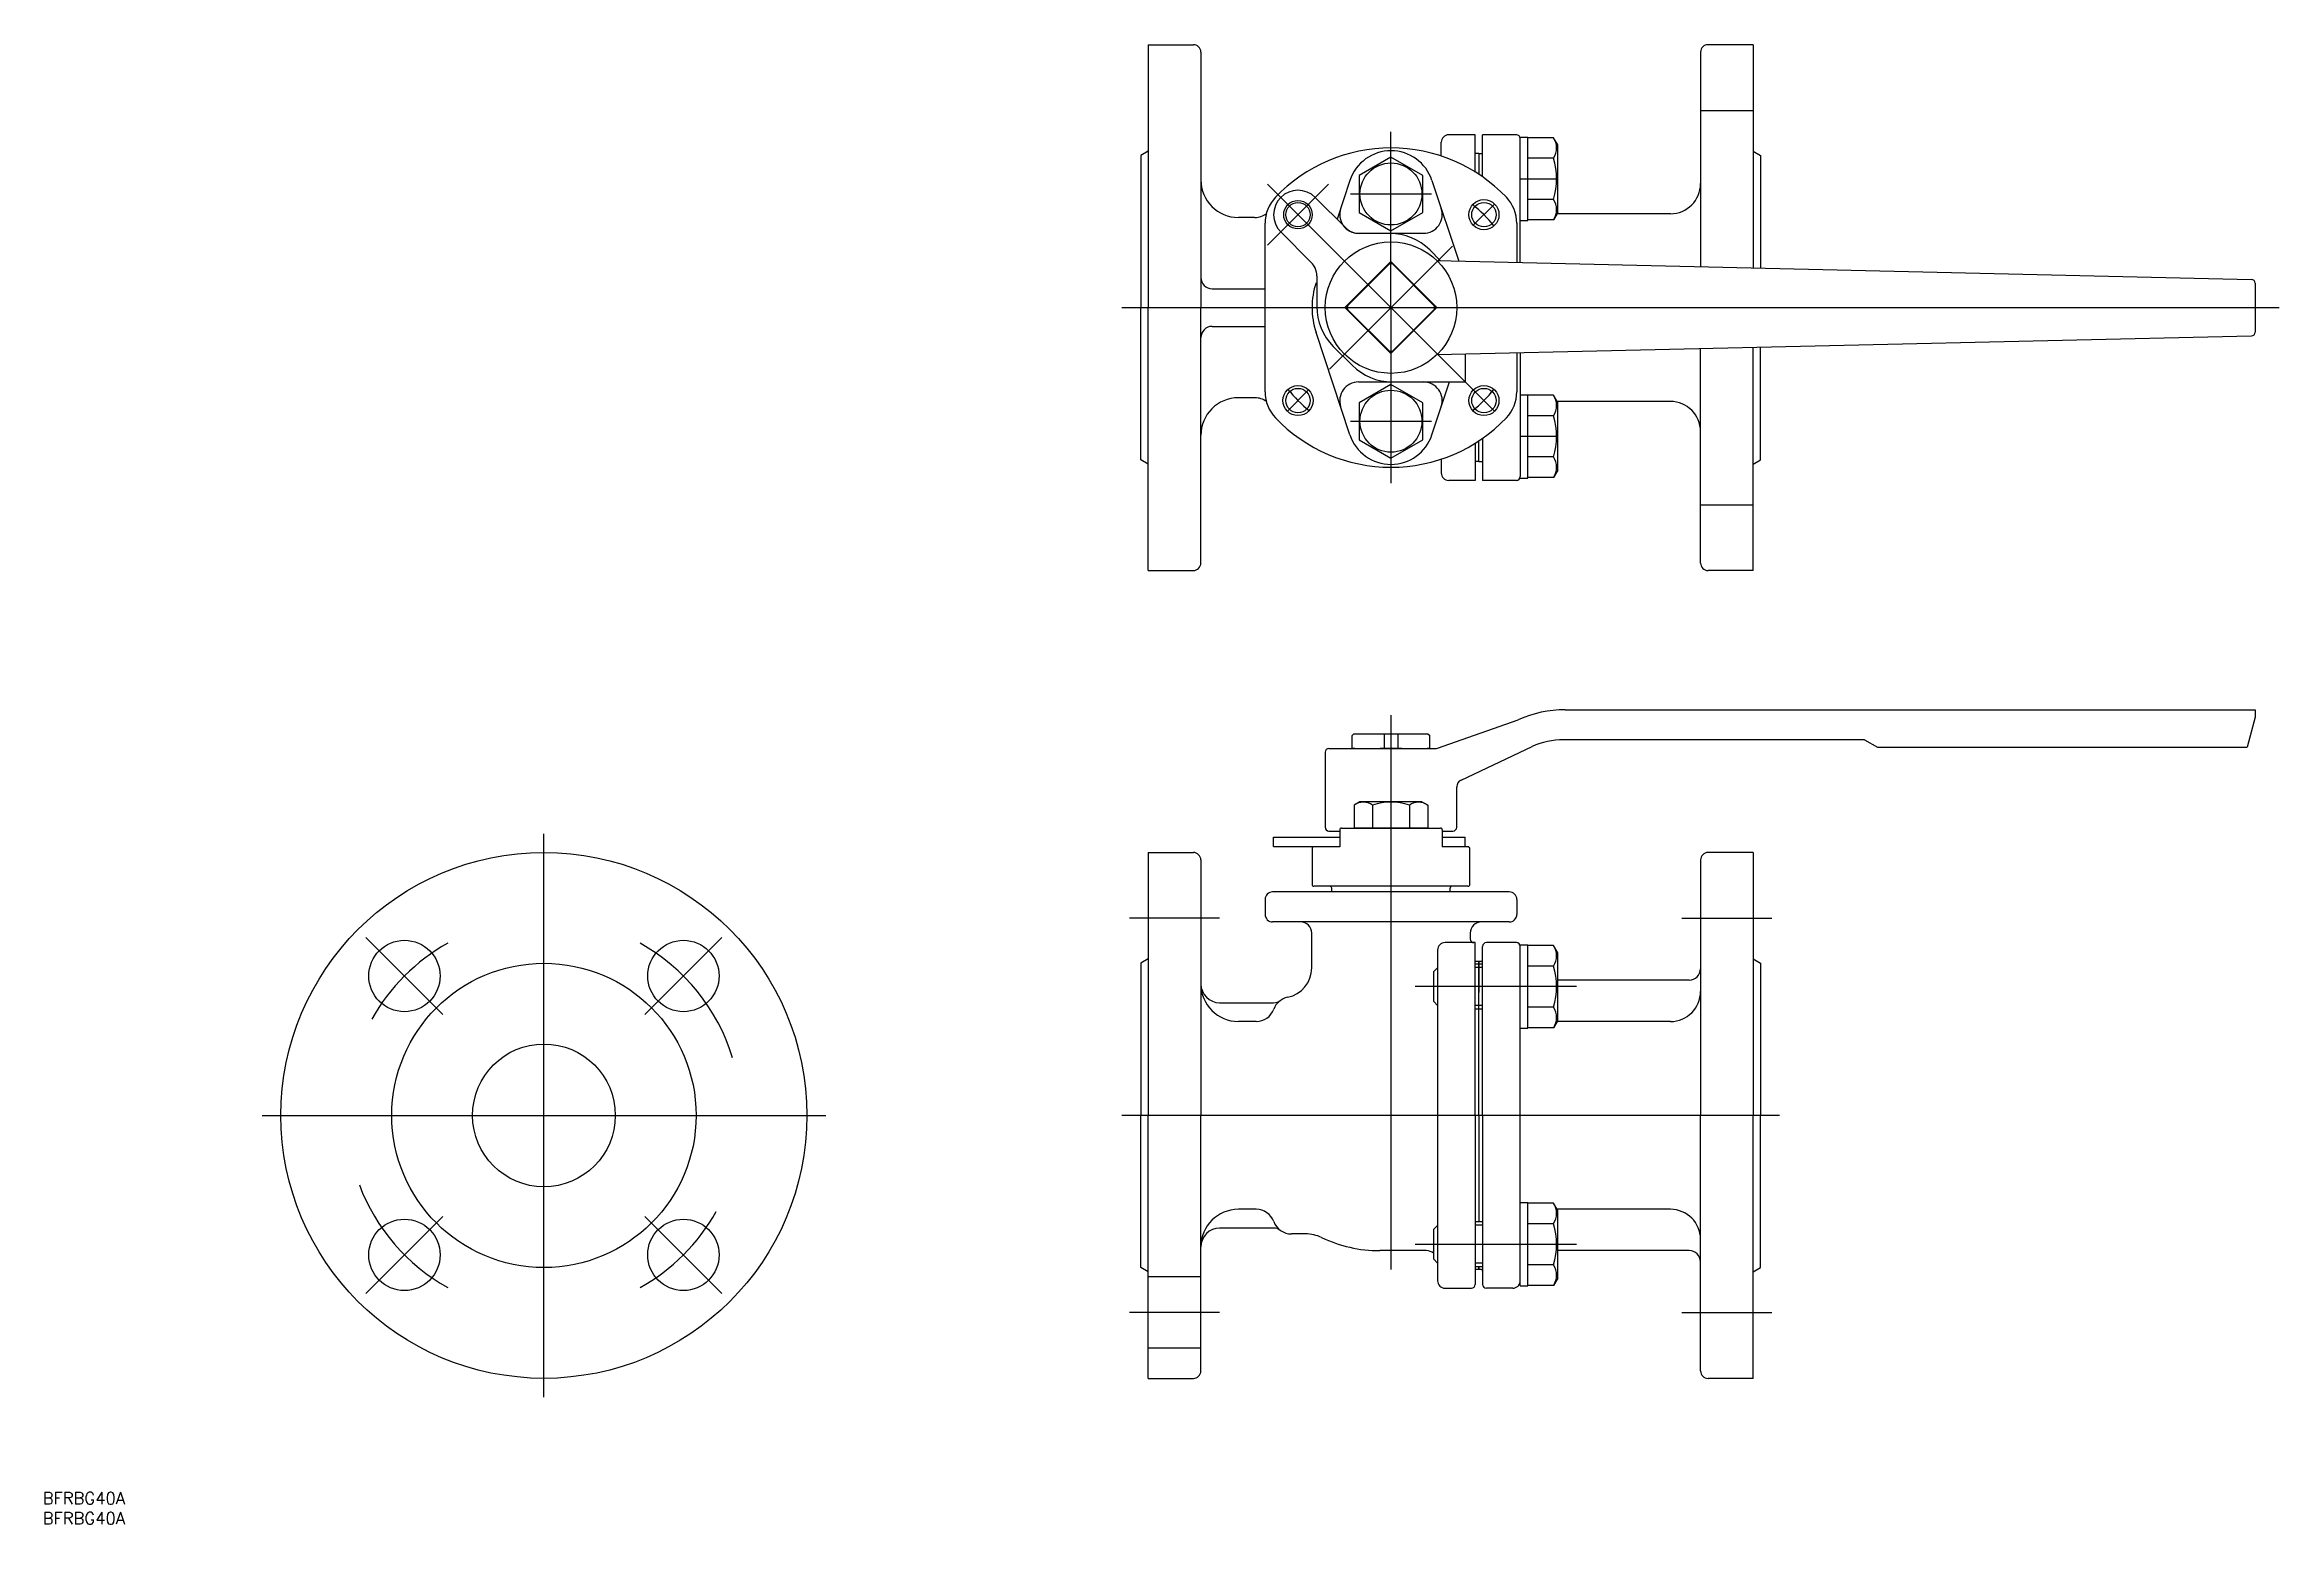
# Model space of a CAD drawing. Extents: x 19 to 614, y 123 to 517.
import ezdxf

# ---------------------------------------------------------------- set-up
doc = ezdxf.new("R2010")
doc.units = 0
doc.linetypes.add('CENTER', pattern=[17.5, 13, -1.5, 1.5, -1.5])
doc.layers.get('0').update_dxf_attribs({"linetype": 'CONTINUOUS'})
doc.layers.add('CENTER', color=1, linetype='CENTER')
doc.styles.get("Standard").update_dxf_attribs({"font": 'txt.shx', "bigfont": '@extfont2.shx'})

msp = doc.modelspace()

# ---------------------------------------------------------------- linework, layer by layer
at = {"color": 7, "linetype": 'CONTINUOUS'}
for p, q in [((312.54, 517.36), (324.54, 517.36)), ((312.54, 517.36), (312.54, 447.36)), ((326.54, 515.36), (326.54, 447.36)), ((459.54, 515.36), (459.54, 458.25)), ((473.54, 517.36), (461.54, 517.36)), ((473.54, 517.36), (473.54, 457.92)), ((312.54, 489.01), (310.54, 487.86)), ((310.54, 487.86), (310.54, 447.36)), ((390.54, 487.65), (390.54, 491.36)), ((399.54, 493.36), (392.54, 493.36)), ((399.54, 483.41), (399.54, 493.36)), ((400.54, 488.36), (399.54, 488.36)), ((400.54, 488.36), (400.54, 482.77)), ((400.54, 488.36), (400.54, 482.77)), ((400.54, 488.36), (401.54, 488.36)), ((410.54, 493.36), (401.54, 493.36)), ((401.54, 482.15), (401.54, 493.36)), ((411.54, 492.75), (413.54, 492.75)), ((411.54, 459.35), (411.54, 492.36)), ((413.54, 470.55), (413.54, 492.75)), ((420.41, 492.6), (413.54, 492.6)), ((413.54, 470.7), (413.54, 492.6)), ((421.54, 490.65), (420.41, 492.6)), ((421.54, 472.65), (421.54, 490.65)), ((473.54, 489.01), (475.54, 487.86)), ((475.54, 487.86), (475.54, 457.88)), ((420.41, 487.13), (413.54, 487.13)), ((356.98, 476.7), (365.11, 468.57)), ((366.22, 481.22), (362.8, 470.88)), ((388.05, 481.22), (395.16, 459.72)), ((411.54, 481.65), (421.54, 481.65)), ((420.41, 476.18), (413.54, 476.18)), ((340.84, 471.36), (336.54, 471.36)), ((349.56, 474.93), (355.22, 469.28)), ((411.54, 470.55), (413.54, 470.55)), ((420.41, 470.7), (413.54, 470.7)), ((421.54, 472.65), (420.41, 470.7)), ((451.54, 472.36), (421.37, 472.36)), ((343.64, 424.91), (343.64, 469.81)), ((347.79, 467.51), (355.92, 459.38)), ((368.49, 467.16), (385.79, 467.16)), ((376.84, 467.11), (368.65, 467.11)), ((410.64, 469.81), (410.64, 459.37)), ((376.57, 458.81), (365.68, 447.92)), ((388.59, 447.92), (377.7, 458.81)), ((387.45, 462.71), (390.33, 459.83)), ((389.38, 459.86), (606.16, 454.88)), ((329.54, 452.36), (343.64, 452.36)), ((357.39, 455.84), (357.39, 447.65)), ((607.14, 453.88), (607.14, 440.83)), ((310.54, 406.86), (310.54, 447.36)), ((312.54, 377.36), (312.54, 447.36)), ((326.54, 379.36), (326.54, 447.36)), ((376.57, 435.9), (365.68, 446.79)), ((377.7, 435.9), (388.59, 446.79)), ((329.54, 442.36), (343.64, 442.36)), ((366.22, 413.49), (357.2, 440.76)), ((361.78, 437.04), (366.83, 432)), ((389.38, 434.86), (606.16, 439.83)), ((396.89, 435.03), (396.89, 427.61)), ((410.64, 435.34), (410.64, 424.91)), ((411.54, 435.36), (411.54, 402.36)), ((459.54, 379.36), (459.54, 436.47)), ((473.54, 377.36), (473.54, 436.79)), ((475.54, 406.86), (475.54, 436.83)), ((340.84, 423.36), (336.54, 423.36)), ((368.49, 427.56), (385.79, 427.56)), ((377.43, 427.61), (396.89, 427.61)), ((388.05, 413.49), (392.72, 427.61)), ((411.54, 424.16), (413.54, 424.16)), ((413.54, 401.96), (413.54, 424.16)), ((420.41, 424.01), (413.54, 424.01)), ((413.54, 402.11), (413.54, 424.01)), ((421.54, 422.06), (420.41, 424.01)), ((451.54, 422.36), (421.37, 422.36)), ((420.41, 418.54), (413.54, 418.54)), ((421.54, 404.06), (421.54, 422.06)), ((399.54, 411.3), (399.54, 401.36)), ((400.54, 406.36), (400.54, 411.94)), ((400.54, 406.36), (400.54, 411.94)), ((401.54, 412.56), (401.54, 401.36)), ((421.54, 413.06), (411.54, 413.06)), ((312.54, 405.7), (310.54, 406.86)), ((390.54, 407.06), (390.54, 403.36)), ((400.54, 406.36), (399.54, 406.36)), ((400.54, 406.36), (401.54, 406.36)), ((420.41, 407.59), (413.54, 407.59)), ((473.54, 405.7), (475.54, 406.86)), ((399.54, 401.36), (392.54, 401.36)), ((410.54, 401.36), (401.54, 401.36)), ((411.54, 401.96), (413.54, 401.96)), ((420.41, 402.11), (413.54, 402.11)), ((421.54, 404.06), (420.41, 402.11)), ((312.54, 377.36), (324.54, 377.36)), ((473.54, 377.36), (461.54, 377.36)), ((423.48, 340.3), (607.14, 340.3)), ((607.14, 340.3), (607.14, 338.3)), ((367.29, 333.9), (366.79, 333.4)), ((366.79, 330.1), (366.79, 333.4)), ((367.29, 333.9), (386.99, 333.9)), ((375.3, 333.9), (375.3, 330.1)), ((378.97, 333.9), (378.97, 330.1)), ((386.99, 333.9), (387.49, 333.4)), ((387.49, 330.1), (387.49, 333.4)), ((389.56, 330.1), (411.04, 337.6)), ((607.14, 338.3), (604.99, 330.3)), ((359.64, 329), (359.64, 309)), ((360.64, 330), (377.14, 330)), ((366.79, 330.1), (367.54, 330.1)), ((367.54, 330.1), (367.54, 330)), ((374.28, 330.1), (374.28, 330)), ((374.28, 330.1), (379.99, 330.1)), ((377.14, 330), (388.92, 330)), ((379.99, 330.1), (379.99, 330)), ((386.74, 330.1), (386.74, 330)), ((386.74, 330.1), (387.49, 330.1)), ((395.81, 321.56), (414.75, 330.5)), ((503.14, 332.3), (423.04, 332.3)), ((503.14, 332.3), (506.6, 330.3)), ((506.6, 330.3), (604.99, 330.3)), ((368.89, 315.8), (367.34, 314.9)), ((385.39, 315.8), (368.89, 315.8)), ((385.39, 315.8), (386.94, 314.9)), ((394.64, 309), (394.64, 319.74)), ((367.34, 314.9), (367.34, 308.8)), ((372.24, 314.9), (372.24, 308.8)), ((382.04, 314.9), (382.04, 308.8)), ((386.94, 314.9), (386.94, 308.8)), ((345.89, 303.9), (345.89, 306.4)), ((345.89, 306.4), (363.49, 306.4)), ((345.89, 303.9), (363.49, 303.9)), ((363.49, 303.8), (356.64, 303.8)), ((360.64, 308), (363.49, 308)), ((360.64, 306.4), (363.49, 306.4)), ((363.49, 308.3), (363.49, 303.8)), ((363.99, 308.8), (390.29, 308.8)), ((386.94, 308.8), (367.34, 308.8)), ((390.79, 308.3), (390.79, 303.8)), ((390.79, 308), (393.64, 308)), ((390.79, 306.4), (393.64, 306.4)), ((390.79, 306.4), (396.89, 306.4)), ((390.79, 303.9), (396.89, 303.9)), ((397.64, 303.8), (390.79, 303.8)), ((396.89, 303.9), (396.89, 306.4)), ((312.54, 302.3), (324.54, 302.3)), ((312.54, 302.3), (312.54, 232.3)), ((326.54, 300.3), (326.54, 232.3)), ((356.14, 303.3), (356.14, 293.8)), ((398.14, 293.8), (398.14, 303.3)), ((459.54, 300.3), (459.54, 232.3)), ((473.54, 302.3), (461.54, 302.3)), ((473.54, 302.3), (473.54, 232.3)), ((377.14, 291.8), (345.64, 291.8)), ((377.14, 293.3), (356.64, 293.3)), ((361.39, 291.8), (361.39, 292.8)), ((397.64, 293.3), (377.14, 293.3)), ((408.64, 291.8), (377.14, 291.8)), ((392.89, 291.8), (392.89, 292.8)), ((343.64, 289.8), (343.64, 285.8)), ((410.64, 289.8), (410.64, 285.8)), ((377.14, 283.8), (345.64, 283.8)), ((356.04, 271.58), (356.04, 280.8)), ((408.64, 283.8), (377.14, 283.8)), ((398.24, 280.8), (398.24, 279.3)), ((312.54, 273.95), (310.54, 272.8)), ((389.54, 276.3), (389.54, 188.3)), ((399.54, 278.3), (391.54, 278.3)), ((399.54, 232.3), (399.54, 278.3)), ((401.54, 232.3), (401.54, 277.3)), ((410.54, 278.3), (402.54, 278.3)), ((411.54, 277.69), (413.54, 277.69)), ((411.54, 232.3), (411.54, 277.3)), ((413.54, 255.49), (413.54, 277.69)), ((420.41, 277.54), (413.54, 277.54)), ((413.54, 260.01), (413.54, 277.54)), ((421.54, 275.59), (420.41, 277.54)), ((421.54, 257.59), (421.54, 275.59)), ((473.54, 273.95), (475.54, 272.8)), ((310.54, 272.8), (310.54, 232.3)), ((389.54, 271.59), (388.54, 270.59)), ((388.54, 262.59), (388.54, 270.59)), ((400.54, 273.3), (399.54, 273.3)), ((401.54, 272.59), (399.54, 272.59)), ((401.04, 273.3), (400.54, 273.3)), ((400.54, 232.3), (400.54, 273.3)), ((400.54, 273.3), (400.54, 265.05)), ((420.41, 272.07), (413.54, 272.07)), ((456.54, 268.3), (421.54, 268.3)), ((475.54, 272.8), (475.54, 232.3)), ((331.54, 262.3), (345.9, 262.3)), ((389.54, 261.59), (388.54, 262.59)), ((341.25, 257.3), (336.54, 257.3)), ((401.54, 260.59), (399.54, 260.59)), ((420.41, 261.12), (413.54, 261.12)), ((421.54, 257.59), (420.41, 255.64)), ((451.54, 257.3), (421.37, 257.3)), ((411.54, 255.49), (413.54, 255.49)), ((420.41, 255.64), (413.54, 255.64)), ((310.54, 191.8), (310.54, 232.3)), ((312.54, 162.3), (312.54, 232.3)), ((326.54, 164.3), (326.54, 232.3)), ((399.54, 232.3), (399.54, 187.3)), ((400.54, 232.3), (400.54, 204)), ((401.54, 232.3), (401.54, 187.3)), ((411.54, 186.9), (411.54, 232.3)), ((459.54, 164.3), (459.54, 232.3)), ((473.54, 162.3), (473.54, 232.3)), ((475.54, 191.8), (475.54, 232.3)), ((411.54, 209.1), (413.54, 209.1)), ((413.54, 186.9), (413.54, 209.1)), ((420.41, 208.95), (413.54, 208.95)), ((413.54, 187.05), (413.54, 208.95)), ((421.54, 207), (420.41, 208.95)), ((345.9, 202.3), (331.54, 202.3)), ((341.25, 207.3), (336.54, 207.3)), ((389.54, 203), (388.54, 202)), ((401.54, 204), (399.54, 204)), ((420.41, 203.48), (413.54, 203.48)), ((451.54, 207.3), (421.37, 207.3)), ((421.54, 189), (421.54, 207)), ((354.4, 200.75), (350.64, 200.75)), ((386.54, 196.3), (374.14, 196.3)), ((388.54, 194), (388.54, 202)), ((456.54, 196.3), (421.54, 196.3)), ((312.54, 190.64), (310.54, 191.8)), ((389.54, 193), (388.54, 194)), ((401.54, 192), (399.54, 192)), ((400.54, 191.3), (399.54, 191.3)), ((400.54, 192), (400.54, 191.3)), ((400.54, 191.3), (400.54, 192)), ((401.04, 191.3), (400.54, 191.3)), ((420.41, 192.53), (413.54, 192.53)), ((473.54, 190.64), (475.54, 191.8)), ((326.54, 189.3), (312.54, 189.3)), ((391.54, 186.3), (398.54, 186.3)), ((409.54, 186.3), (402.54, 186.3)), ((411.54, 186.9), (413.54, 186.9)), ((420.41, 187.05), (413.54, 187.05)), ((421.54, 189), (420.41, 187.05)), ((326.54, 170.3), (312.54, 170.3)), ((312.54, 162.3), (324.54, 162.3)), ((473.54, 162.3), (461.54, 162.3))]:
    msp.add_line(p, q, dxfattribs=at)
at = {"color": 3, "linetype": 'CONTINUOUS'}
for p, q in [((401.54, 271.65), (399.54, 271.65)), ((401.54, 261.54), (399.54, 261.54)), ((401.54, 203.06), (399.54, 203.06)), ((401.54, 192.95), (399.54, 192.95))]:
    msp.add_line(p, q, dxfattribs=at)
at = {"color": 7, "linetype": 'CONTINUOUS'}
for points in [[(368.64, 472.7), (377.14, 467.79), (385.64, 472.7), (385.64, 482.51), (377.14, 487.42), (368.64, 482.51)], [(364.9, 447.36), (377.14, 459.59), (389.37, 447.36), (377.14, 435.12)], [(368.64, 412.2), (377.14, 407.29), (385.64, 412.2), (385.64, 422.01), (377.14, 426.92), (368.64, 422.01)]]:
    msp.add_lwpolyline(points, close=True, dxfattribs=at)
for centre, radius in [((377.14, 477.61), 8.25), ((352.39, 472.1), 3.8), ((401.89, 472.1), 4), ((352.39, 472.1), 3.25), ((401.89, 472.1), 3.25), ((377.14, 447.36), 17.5), ((352.39, 422.61), 4), ((352.39, 422.61), 3.25), ((377.14, 417.11), 8.25), ((401.89, 422.61), 4), ((401.89, 422.61), 3.25), ((151.69, 232.3), 70), ((114.56, 269.42), 9.5), ((188.81, 269.42), 9.5), ((151.69, 232.3), 40.5), ((151.69, 232.3), 19), ((114.56, 195.17), 9.5), ((188.81, 195.17), 9.5)]:
    msp.add_circle(centre, radius, dxfattribs=at)
for centre, radius, start, end in [((324.54, 515.36), 2, 0, 90), ((461.54, 515.36), 2, 90, 180), ((377.14, 447.36), 42.5, 43.6909, 136.3091), ((377.14, 477.61), 11.5, 18.30345, 161.69655), ((392.54, 491.36), 2, 90, 180), ((410.54, 492.36), 1, 0, 90), ((416.29, 489.86), 4.95, 326.4252, 33.5748), ((402.67, 481.65), 18.56, 342.84467, 17.15533), ((336.54, 481.36), 10, 180, 270), ((353.64, 469.81), 10, 136.3091, 180), ((352.39, 472.1), 6.5, 45, 225), ((400.64, 469.81), 10, 0, 43.6909), ((416.29, 473.44), 4.95, 326.4252, 33.5748), ((451.54, 480.36), 8, 270, 0), ((340.94, 476.36), 5, 270, 307.33417), ((368.49, 472.16), 5, 161.69655, 270), ((385.79, 472.16), 5, 270, 18.30345), ((368.65, 472.11), 5, 225, 270), ((376.84, 452.11), 15, 45, 90), ((352.39, 455.84), 5, 0, 45), ((377.14, 458.25), 0.8, 45, 135), ((329.54, 455.36), 3, 180, 270), ((377.14, 447.36), 21, 161.69655, 198.30345), ((606.14, 453.88), 1, 0, 88.68461), ((372.39, 447.65), 15, 180, 225), ((366.25, 447.36), 0.8, 135, 225), ((388.03, 447.36), 0.8, 315, 45), ((329.54, 439.36), 3, 90, 180), ((606.14, 440.83), 1, 271.31539, 0), ((377.14, 436.47), 0.8, 225, 315), ((377.43, 442.61), 15, 225, 270), ((336.54, 413.36), 10, 90, 180), ((340.94, 418.36), 5, 52.66583, 90), ((353.64, 424.91), 10, 180, 223.6909), ((368.49, 422.56), 5, 90, 198.30345), ((385.79, 422.56), 5, 341.69655, 90), ((400.64, 424.91), 10, 316.3091, 0), ((416.29, 421.27), 4.95, 326.4252, 33.5748), ((451.54, 414.36), 8, 0, 90), ((377.14, 447.36), 42.5, 223.6909, 316.3091), ((402.67, 413.06), 18.56, 342.84467, 17.15533), ((377.14, 417.11), 11.5, 198.30345, 341.69655), ((416.29, 404.85), 4.95, 326.4252, 33.5748), ((392.54, 403.36), 2, 180, 270), ((410.54, 402.36), 1, 270, 0), ((324.54, 379.36), 2, 270, 0), ((461.54, 379.36), 2, 180, 270), ((423.48, 310.3), 30, 90, 114.5), ((360.64, 329), 1, 90, 180), ((388.92, 332), 2, 270, 288.5), ((423.04, 312.3), 20, 90, 114.5), ((396.64, 319.74), 2, 114.5, 180), ((369.79, 311.52), 4.17, 54.0491, 125.9509), ((377.14, 300.2), 15.5, 71.57115, 108.42885), ((384.49, 311.52), 4.17, 54.0491, 125.9509), ((356.64, 303.3), 0.5, 90, 180), ((360.64, 309), 1, 180, 270), ((363.99, 308.3), 0.5, 90, 180), ((390.29, 308.3), 0.5, 0, 90), ((393.64, 309), 1, 270, 0), ((397.64, 303.3), 0.5, 0, 90), ((324.54, 300.3), 2, 0, 90), ((461.54, 300.3), 2, 90, 180), ((345.64, 289.8), 2, 90, 180), ((356.64, 293.8), 0.5, 180, 270), ((360.89, 292.8), 0.5, 0, 90), ((393.39, 292.8), 0.5, 90, 180), ((397.64, 293.8), 0.5, 270, 360), ((408.64, 289.8), 2, 0, 90), ((345.64, 285.8), 2, 180, 270), ((408.64, 285.8), 2, 270, 0), ((353.04, 280.8), 3, 0, 90), ((401.24, 280.8), 3, 90, 180), ((391.54, 276.3), 2, 90, 180), ((399.24, 279.3), 1, 180, 270), ((401.04, 273.8), 0.5, 270, 0), ((402.54, 277.3), 1, 90, 180), ((410.54, 277.3), 1, 0, 90), ((416.29, 274.8), 4.95, 326.4252, 33.5748), ((348.04, 271.58), 8, 281.53696, 0), ((402.67, 266.59), 18.56, 342.84467, 17.15533), ((456.54, 271.3), 3, 270, 0), ((331.54, 267.3), 5, 180, 270), ((336.54, 267.3), 10, 180, 270), ((345.9, 265.3), 3, 270, 306.26885), ((350.64, 258.85), 5, 101.53696, 159.8182), ((451.54, 265.3), 8, 270, 0), ((341.25, 262.3), 5, 270, 339.8182), ((416.29, 258.38), 4.95, 326.4252, 33.5748), ((416.29, 206.22), 4.95, 326.4252, 33.5748), ((336.54, 197.3), 10, 90, 180), ((331.54, 197.3), 5, 90, 180), ((341.25, 202.3), 5, 20.1818, 90), ((345.9, 199.3), 3, 53.73115, 90), ((350.64, 205.75), 5, 200.1818, 270), ((402.67, 198), 18.56, 342.84467, 17.15533), ((451.54, 199.3), 8, 0, 90), ((354.4, 190.75), 10, 64.59006, 90), ((374.14, 232.3), 36, 244.59006, 270), ((386.54, 193.3), 3, 48.18969, 90), ((456.54, 193.3), 3, 0, 90), ((401.04, 190.8), 0.5, 0, 90), ((416.29, 189.79), 4.95, 326.4252, 33.5748), ((391.54, 188.3), 2, 180, 270), ((398.54, 187.3), 1, 270, 0), ((402.54, 187.3), 1, 180, 270), ((409.54, 188.3), 2, 270, 0), ((324.54, 164.3), 2, 270, 0), ((461.54, 164.3), 2, 180, 270)]:
    msp.add_arc(centre, radius, start, end, dxfattribs=at)
at = {"layer": 'CENTER', "color": 1, "linetype": 'CONTINUOUS'}
for p, q in [((459.54, 499.86), (473.54, 499.86)), ((377.14, 447.36), (377.14, 494.11)), ((377.14, 447.36), (344.26, 480.24)), ((360.52, 480.24), (344.26, 463.97)), ((366.39, 477.61), (387.89, 477.61)), ((404.71, 474.93), (399.06, 469.28)), ((360.77, 430.99), (393.51, 463.73)), ((305.54, 447.36), (613.59, 447.36)), ((377.14, 447.36), (377.14, 400.61)), ((377.14, 447.36), (400.42, 424.07)), ((349.56, 419.78), (355.22, 425.44)), ((404.71, 419.78), (399.06, 425.44)), ((366.39, 417.11), (387.89, 417.11)), ((459.54, 394.86), (473.54, 394.86)), ((377.14, 338.9), (377.14, 191.3)), ((151.69, 157.3), (151.69, 307.3)), ((104.31, 279.67), (124.82, 259.17)), ((178.56, 259.17), (199.06, 279.67)), ((331.54, 284.8), (307.54, 284.8)), ((454.54, 284.8), (478.54, 284.8)), ((426.54, 266.59), (383.54, 266.59)), ((76.69, 232.3), (226.69, 232.3)), ((480.54, 232.3), (305.54, 232.3)), ((124.82, 205.43), (104.31, 184.92)), ((178.56, 205.43), (199.06, 184.92)), ((383.54, 198), (426.54, 198)), ((331.54, 179.8), (307.54, 179.8)), ((454.54, 179.8), (478.54, 179.8))]:
    msp.add_line(p, q, dxfattribs=at)
for centre, radius, start, end in [((377.14, 447.36), 35, 38.44834, 51.55166), ((377.14, 447.36), 35, 218.44834, 231.55166), ((377.14, 447.36), 35, 308.44834, 321.55166), ((151.69, 232.3), 52.5, 119.16125, 150.83875), ((151.69, 232.3), 52.5, 16.97097, 60.83875), ((151.69, 232.3), 52.5, 200.63637, 240.83875), ((151.69, 232.3), 52.5, 299.16125, 330.83875)]:
    msp.add_arc(centre, radius, start, end, dxfattribs=at)

# ---------------------------------------------------------------- texts
at = {"color": 7, "linetype": 'CONTINUOUS'}
for p in [(18.26, 128.78), (18.26, 123.44)]:
    msp.add_text('BFRBG40A', height=3.2, dxfattribs=at).set_placement(p)

doc.saveas('drawing.dxf')
